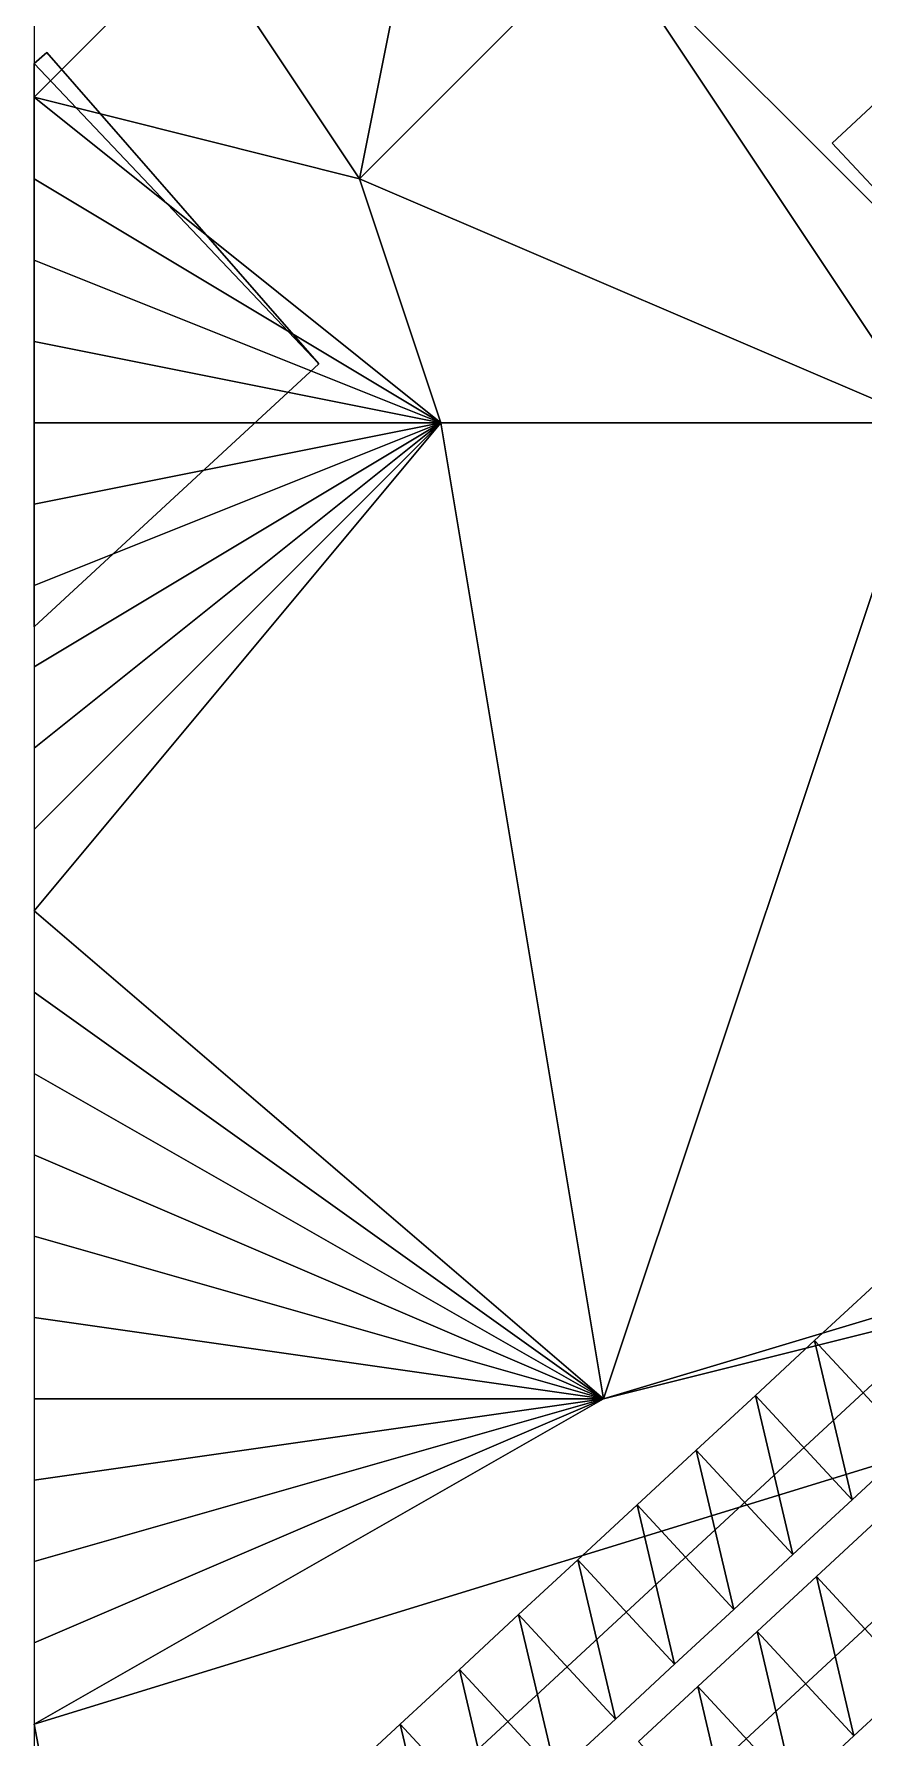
# Model space of a CAD drawing. Header units: metres. Extents: x -1103 to 901, y -902 to 905.
# Drawn here: x -1100 to -1079.6, y -574.34 to -532.44 of the extents above; entities that cross this region are included whole.
import ezdxf

# ---------------------------------------------------------------- set-up
doc = ezdxf.new("R2010")
doc.units = ezdxf.units.M
for name, color, linetype in [('OSM_BRIDGES', 6, 'CONTINUOUS'), ('OSM_BUILDING_FOOTPRINTS', 7, 'CONTINUOUS'), ('OSM_BUILDING_ROOFS', 1, 'CONTINUOUS'), ('OSM_BUILDING_WALLS', 8, 'CONTINUOUS'), ('OSM_RAIL_AXES', 6, 'CONTINUOUS'), ('OSM_RAIL_SURFACE', 7, 'CONTINUOUS'), ('OSM_TERRAIN', 3, 'CONTINUOUS')]:
    doc.layers.add(name, color=color, linetype=linetype)

msp = doc.modelspace()

# ---------------------------------------------------------------- linework, layer by layer
at = {"layer": 'OSM_BRIDGES'}
for points in [[(-1079.357, -563.219, 12.385), (-1079.357, -563.219, 11.285), (-1080.813, -564.566, 11.281)], [(-1079.357, -563.219, 12.385), (-1080.813, -564.566, 11.281), (-1080.813, -564.566, 12.381)], [(-1079.357, -563.219, 11.285), (-1078.435, -567.134, 11.281), (-1080.813, -564.566, 11.281)], [(-1080.813, -564.566, 12.381), (-1080.813, -564.566, 11.281), (-1082.268, -565.914, 11.277)], [(-1080.813, -564.566, 12.381), (-1082.268, -565.914, 11.277), (-1082.268, -565.914, 12.377)], [(-1080.813, -564.566, 11.281), (-1079.89, -568.482, 11.277), (-1082.268, -565.914, 11.277)], [(-1080.813, -564.566, 11.281), (-1078.435, -567.134, 11.281), (-1079.89, -568.482, 11.277)], [(-1082.268, -565.914, 12.377), (-1082.268, -565.914, 11.277), (-1083.724, -567.262, 11.273)], [(-1082.268, -565.914, 12.377), (-1083.724, -567.262, 11.273), (-1083.724, -567.262, 12.373)], [(-1082.268, -565.914, 11.277), (-1081.346, -569.83, 11.273), (-1083.724, -567.262, 11.273)], [(-1082.268, -565.914, 11.277), (-1079.89, -568.482, 11.277), (-1081.346, -569.83, 11.273)], [(-1078.435, -567.134, 12.381), (-1079.89, -568.482, 12.377), (-1079.89, -568.482, 11.277)], [(-1078.435, -567.134, 12.381), (-1079.89, -568.482, 11.277), (-1078.435, -567.134, 11.281)], [(-1083.724, -567.262, 12.373), (-1083.724, -567.262, 11.273), (-1085.179, -568.609, 11.269)], [(-1083.724, -567.262, 12.373), (-1085.179, -568.609, 11.269), (-1085.179, -568.609, 12.369)], [(-1083.724, -567.262, 11.273), (-1082.801, -571.177, 11.269), (-1085.179, -568.609, 11.269)], [(-1083.724, -567.262, 11.273), (-1081.346, -569.83, 11.273), (-1082.801, -571.177, 11.269)], [(-1085.179, -568.609, 12.369), (-1085.179, -568.609, 11.269), (-1086.635, -569.957, 11.264)], [(-1085.179, -568.609, 12.369), (-1086.635, -569.957, 11.264), (-1086.635, -569.957, 12.364)], [(-1085.179, -568.609, 11.269), (-1084.257, -572.525, 11.264), (-1086.635, -569.957, 11.264)], [(-1085.179, -568.609, 11.269), (-1082.801, -571.177, 11.269), (-1084.257, -572.525, 11.264)], [(-1079.89, -568.482, 12.377), (-1081.346, -569.83, 12.373), (-1081.346, -569.83, 11.273)], [(-1079.89, -568.482, 12.377), (-1081.346, -569.83, 11.273), (-1079.89, -568.482, 11.277)], [(-1079.307, -569.019, 12.37), (-1079.307, -569.019, 11.27), (-1080.766, -570.37, 11.264)], [(-1079.307, -569.019, 12.37), (-1080.766, -570.37, 11.264), (-1080.766, -570.37, 12.364)], [(-1079.307, -569.019, 11.27), (-1078.387, -572.938, 11.264), (-1080.766, -570.37, 11.264)], [(-1086.635, -569.957, 12.364), (-1086.635, -569.957, 11.264), (-1088.09, -571.305, 11.26)], [(-1086.635, -569.957, 12.364), (-1088.09, -571.305, 11.26), (-1088.09, -571.305, 12.36)], [(-1086.635, -569.957, 11.264), (-1085.712, -573.873, 11.26), (-1088.09, -571.305, 11.26)], [(-1086.635, -569.957, 11.264), (-1084.257, -572.525, 11.264), (-1085.712, -573.873, 11.26)], [(-1081.346, -569.83, 12.373), (-1082.801, -571.177, 12.369), (-1082.801, -571.177, 11.269)], [(-1081.346, -569.83, 12.373), (-1082.801, -571.177, 11.269), (-1081.346, -569.83, 11.273)], [(-1080.766, -570.37, 12.364), (-1080.766, -570.37, 11.264), (-1082.224, -571.722, 11.259)], [(-1080.766, -570.37, 12.364), (-1082.224, -571.722, 11.259), (-1082.224, -571.722, 12.359)], [(-1080.766, -570.37, 11.264), (-1079.846, -574.289, 11.259), (-1082.224, -571.722, 11.259)], [(-1080.766, -570.37, 11.264), (-1078.387, -572.938, 11.264), (-1079.846, -574.289, 11.259)], [(-1088.09, -571.305, 12.36), (-1088.09, -571.305, 11.26), (-1089.545, -572.652, 11.256)], [(-1088.09, -571.305, 12.36), (-1089.545, -572.652, 11.256), (-1089.545, -572.652, 12.356)], [(-1088.09, -571.305, 11.26), (-1087.168, -575.22, 11.256), (-1089.545, -572.652, 11.256)], [(-1088.09, -571.305, 11.26), (-1085.712, -573.873, 11.26), (-1087.168, -575.22, 11.256)], [(-1082.801, -571.177, 12.369), (-1084.257, -572.525, 12.364), (-1084.257, -572.525, 11.264)], [(-1082.801, -571.177, 12.369), (-1084.257, -572.525, 11.264), (-1082.801, -571.177, 11.269)], [(-1082.224, -571.722, 12.359), (-1082.224, -571.722, 11.259), (-1083.683, -573.073, 11.254)], [(-1082.224, -571.722, 12.359), (-1083.683, -573.073, 11.254), (-1083.683, -573.073, 12.354)], [(-1082.224, -571.722, 11.259), (-1081.305, -575.641, 11.254), (-1083.683, -573.073, 11.254)], [(-1082.224, -571.722, 11.259), (-1079.846, -574.289, 11.259), (-1081.305, -575.641, 11.254)], [(-1089.545, -572.652, 12.356), (-1089.545, -572.652, 11.256), (-1091.001, -574, 11.252)], [(-1089.545, -572.652, 12.356), (-1091.001, -574, 11.252), (-1091.001, -574, 12.352)], [(-1089.545, -572.652, 11.256), (-1088.623, -576.568, 11.252), (-1091.001, -574, 11.252)], [(-1089.545, -572.652, 11.256), (-1087.168, -575.22, 11.256), (-1088.623, -576.568, 11.252)], [(-1084.257, -572.525, 12.364), (-1085.712, -573.873, 12.36), (-1085.712, -573.873, 11.26)], [(-1084.257, -572.525, 12.364), (-1085.712, -573.873, 11.26), (-1084.257, -572.525, 11.264)], [(-1083.683, -573.073, 12.354), (-1083.683, -573.073, 11.254), (-1085.142, -574.424, 11.248)], [(-1083.683, -573.073, 12.354), (-1085.142, -574.424, 11.248), (-1085.142, -574.424, 12.348)], [(-1083.683, -573.073, 11.254), (-1082.764, -576.992, 11.248), (-1085.142, -574.424, 11.248)], [(-1083.683, -573.073, 11.254), (-1081.305, -575.641, 11.254), (-1082.764, -576.992, 11.248)], [(-1078.387, -572.938, 12.364), (-1079.846, -574.289, 12.359), (-1079.846, -574.289, 11.259)], [(-1078.387, -572.938, 12.364), (-1079.846, -574.289, 11.259), (-1078.387, -572.938, 11.264)], [(-1085.712, -573.873, 12.36), (-1087.168, -575.22, 12.356), (-1087.168, -575.22, 11.256)], [(-1085.712, -573.873, 12.36), (-1087.168, -575.22, 11.256), (-1085.712, -573.873, 11.26)], [(-1091.001, -574, 12.352), (-1091.001, -574, 11.252), (-1092.456, -575.348, 11.248)], [(-1091.001, -574, 12.352), (-1092.456, -575.348, 11.248), (-1092.456, -575.348, 12.348)], [(-1091.001, -574, 11.252), (-1090.078, -577.916, 11.248), (-1092.456, -575.348, 11.248)], [(-1091.001, -574, 11.252), (-1088.623, -576.568, 11.252), (-1090.078, -577.916, 11.248)], [(-1079.846, -574.289, 12.359), (-1081.305, -575.641, 12.354), (-1081.305, -575.641, 11.254)], [(-1079.846, -574.289, 12.359), (-1081.305, -575.641, 11.254), (-1079.846, -574.289, 11.259)]]:
    msp.add_3dface(points, dxfattribs=at)
at = {"layer": 'OSM_BUILDING_FOOTPRINTS'}
msp.add_polyline3d([(-1093.003, -540.553, 12.151), (-1099.69, -532.9, 12.151), (-1100, -533.168, 12.151), (-1100, -547.016, 12.151)], close=True, dxfattribs=at)
at = {"layer": 'OSM_BUILDING_ROOFS'}
for points in [[(-1100, -533.168, 17.351), (-1093.003, -540.553, 17.351), (-1099.69, -532.9, 17.351)], [(-1100, -533.168, 17.351), (-1100, -547.016, 17.351), (-1093.003, -540.553, 17.351)]]:
    msp.add_3dface(points, dxfattribs=at)
at = {"layer": 'OSM_BUILDING_WALLS'}
for points in [[(-1099.69, -532.9, 12.151), (-1100, -533.168, 12.151), (-1100, -533.168, 17.351)], [(-1099.69, -532.9, 12.151), (-1100, -533.168, 17.351), (-1099.69, -532.9, 17.351)], [(-1100, -533.168, 12.151), (-1100, -547.016, 12.151), (-1100, -547.016, 17.351)], [(-1100, -533.168, 12.151), (-1100, -547.016, 17.351), (-1100, -533.168, 17.351)], [(-1093.003, -540.553, 12.151), (-1099.69, -532.9, 12.151), (-1099.69, -532.9, 17.351)], [(-1093.003, -540.553, 12.151), (-1099.69, -532.9, 17.351), (-1093.003, -540.553, 17.351)], [(-1100, -547.016, 12.151), (-1093.003, -540.553, 12.151), (-1093.003, -540.553, 17.351)], [(-1100, -547.016, 12.151), (-1093.003, -540.553, 17.351), (-1100, -547.016, 17.351)]]:
    msp.add_3dface(points, dxfattribs=at)
at = {"layer": 'OSM_RAIL_AXES'}
for points in [[(-911.593, -410.075, 12.748), (-1002.486, -494.424, 12.485), (-1100, -584.718, 12.205)], [(-908.509, -413.072, 12.872), (-964.329, -464.918, 12.667), (-1100, -590.57, 12.174)]]:
    msp.add_polyline3d(points, dxfattribs=at)
at = {"layer": 'OSM_RAIL_SURFACE'}
for points in [[(-1077.991, -537.684, 15.013), (-1078.967, -533.806, 15.159), (-1080.381, -535.127, 15.206)], [(-1079.357, -563.219, 12.385), (-1080.813, -564.566, 12.381), (-1078.435, -567.134, 12.381)], [(-1080.813, -564.566, 12.381), (-1082.268, -565.914, 12.377), (-1079.89, -568.482, 12.377)], [(-1080.813, -564.566, 12.381), (-1079.89, -568.482, 12.377), (-1078.435, -567.134, 12.381)], [(-1082.268, -565.914, 12.377), (-1083.724, -567.262, 12.373), (-1081.346, -569.83, 12.373)], [(-1082.268, -565.914, 12.377), (-1081.346, -569.83, 12.373), (-1079.89, -568.482, 12.377)], [(-1083.724, -567.262, 12.373), (-1085.179, -568.609, 12.369), (-1082.801, -571.177, 12.369)], [(-1083.724, -567.262, 12.373), (-1082.801, -571.177, 12.369), (-1081.346, -569.83, 12.373)], [(-1085.179, -568.609, 12.369), (-1086.635, -569.957, 12.364), (-1084.257, -572.525, 12.364)], [(-1085.179, -568.609, 12.369), (-1084.257, -572.525, 12.364), (-1082.801, -571.177, 12.369)], [(-1079.307, -569.019, 12.37), (-1080.766, -570.37, 12.364), (-1078.387, -572.938, 12.364)], [(-1086.635, -569.957, 12.364), (-1088.09, -571.305, 12.36), (-1085.712, -573.873, 12.36)], [(-1086.635, -569.957, 12.364), (-1085.712, -573.873, 12.36), (-1084.257, -572.525, 12.364)], [(-1080.766, -570.37, 12.364), (-1082.224, -571.722, 12.359), (-1079.846, -574.289, 12.359)], [(-1080.766, -570.37, 12.364), (-1079.846, -574.289, 12.359), (-1078.387, -572.938, 12.364)], [(-1088.09, -571.305, 12.36), (-1089.545, -572.652, 12.356), (-1087.168, -575.22, 12.356)], [(-1088.09, -571.305, 12.36), (-1087.168, -575.22, 12.356), (-1085.712, -573.873, 12.36)], [(-1082.224, -571.722, 12.359), (-1083.683, -573.073, 12.354), (-1081.305, -575.641, 12.354)], [(-1082.224, -571.722, 12.359), (-1081.305, -575.641, 12.354), (-1079.846, -574.289, 12.359)], [(-1089.545, -572.652, 12.356), (-1091.001, -574, 12.352), (-1088.623, -576.568, 12.352)], [(-1089.545, -572.652, 12.356), (-1088.623, -576.568, 12.352), (-1087.168, -575.22, 12.356)], [(-1083.683, -573.073, 12.354), (-1085.142, -574.424, 12.348), (-1082.764, -576.992, 12.348)], [(-1083.683, -573.073, 12.354), (-1082.764, -576.992, 12.348), (-1081.305, -575.641, 12.354)], [(-1091.001, -574, 12.352), (-1092.456, -575.348, 12.348), (-1090.078, -577.916, 12.348)], [(-1091.001, -574, 12.352), (-1090.078, -577.916, 12.348), (-1088.623, -576.568, 12.352)]]:
    msp.add_3dface(points, dxfattribs=at)
at = {"layer": 'OSM_TERRAIN'}
for points in [[(-1092, -536, 14.79), (-1090, -526, 16.114), (-1096, -530, 15.559)], [(-1092, -536, 14.79), (-1086, -530, 15.52), (-1090, -526, 16.114)], [(-1100, -534, 14.211), (-1096, -530, 15.559), (-1100, -532, 14.478)], [(-1100, -534, 14.211), (-1092, -536, 14.79), (-1096, -530, 15.559)], [(-1078, -542, 14.506), (-1086, -530, 15.52), (-1092, -536, 14.79)], [(-1078, -542, 14.506), (-1078, -538, 14.885), (-1086, -530, 15.52)], [(-1078, -538, 14.885), (-1078, -532, 15.028), (-1086, -530, 15.52)], [(-1090, -542, 14.335), (-1100, -534, 14.211), (-1100, -536, 14.211)], [(-1090, -542, 14.335), (-1092, -536, 14.79), (-1100, -534, 14.211)], [(-1100, -538, 14.211), (-1090, -542, 14.335), (-1100, -536, 14.211)], [(-1092, -536, 14.79), (-1090, -542, 14.335), (-1078, -542, 14.506)], [(-1100, -540, 14.211), (-1090, -542, 14.335), (-1100, -538, 14.211)], [(-1100, -542, 14.211), (-1090, -542, 14.335), (-1100, -540, 14.211)], [(-1100, -554, 13.094), (-1086, -566, 13.215), (-1090, -542, 14.335)], [(-1100, -552, 13.3), (-1100, -554, 13.094), (-1090, -542, 14.335)], [(-1100, -552, 13.3), (-1090, -542, 14.335), (-1100, -550, 13.736)], [(-1100, -550, 13.736), (-1090, -542, 14.335), (-1100, -548, 14.092)], [(-1100, -548, 14.092), (-1090, -542, 14.335), (-1100, -546, 14.211)], [(-1100, -546, 14.211), (-1090, -542, 14.335), (-1100, -544, 14.211)], [(-1100, -542, 14.211), (-1100, -544, 14.211), (-1090, -542, 14.335)], [(-1086, -566, 13.215), (-1078, -542, 14.506), (-1090, -542, 14.335)], [(-1086, -566, 13.215), (-1046, -554, 13.914), (-1078, -542, 14.506)], [(-1092, -616, 12.959), (-1022, -550, 13.184), (-1100, -574, 12.99)], [(-1100, -574, 12.99), (-1022, -550, 13.184), (-1086, -566, 13.215)], [(-1036, -632, 13.012), (-1022, -550, 13.184), (-1092, -616, 12.959)], [(-1022, -550, 13.184), (-1046, -554, 13.914), (-1086, -566, 13.215)], [(-1100, -556, 13.038), (-1086, -566, 13.215), (-1100, -554, 13.094)], [(-1100, -558, 13.033), (-1086, -566, 13.215), (-1100, -556, 13.038)], [(-1100, -560, 13.028), (-1086, -566, 13.215), (-1100, -558, 13.033)], [(-1100, -562, 13.024), (-1086, -566, 13.215), (-1100, -560, 13.028)], [(-1100, -564, 13.019), (-1086, -566, 13.215), (-1100, -562, 13.024)], [(-1100, -566, 13.014), (-1086, -566, 13.215), (-1100, -564, 13.019)], [(-1100, -574, 12.99), (-1086, -566, 13.215), (-1100, -572, 12.997)], [(-1100, -572, 12.997), (-1086, -566, 13.215), (-1100, -570, 13.003)], [(-1100, -570, 13.003), (-1086, -566, 13.215), (-1100, -568, 13.009)], [(-1100, -568, 13.009), (-1086, -566, 13.215), (-1100, -566, 13.014)], [(-1092, -616, 12.959), (-1100, -574, 12.99), (-1100, -576, 12.981)]]:
    msp.add_3dface(points, dxfattribs=at)

doc.saveas('drawing.dxf')
